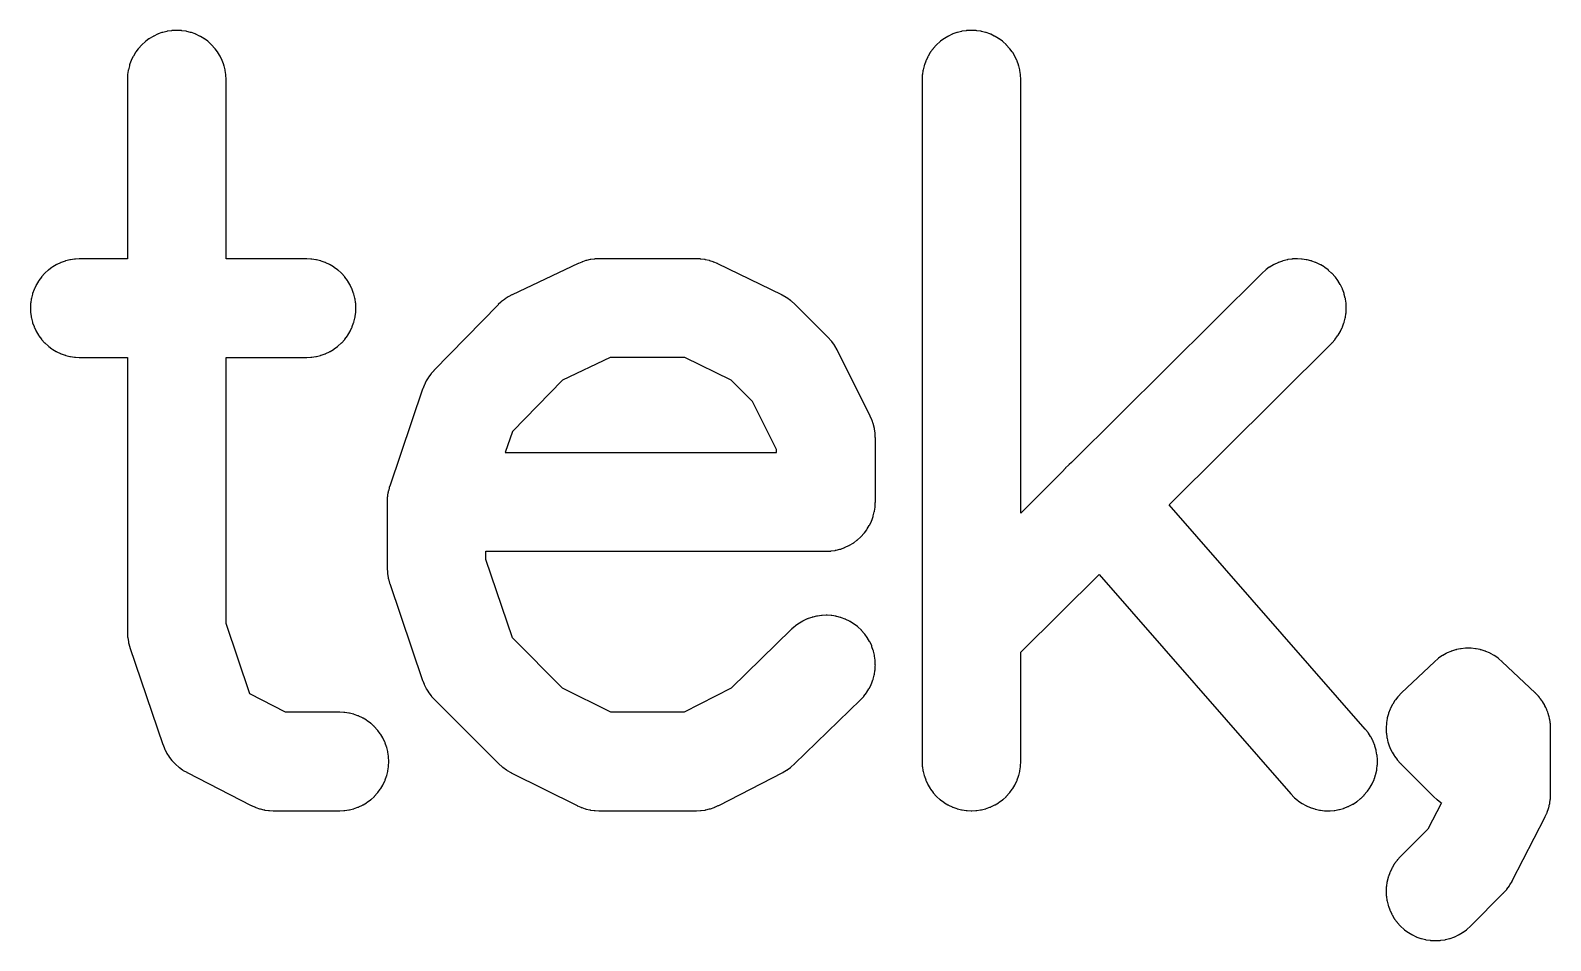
# Model space of a CAD drawing. Header units: inches. Extents: x -0.5 to 10, y -2.4 to 3.9.
# Drawn here: x -0.2712 to -0.1834, y -2.1364 to -2.0838 of the extents above; entities that cross this region are included whole.
import ezdxf

# ---------------------------------------------------------------- set-up
doc = ezdxf.new("R2010")
doc.units = ezdxf.units.IN

msp = doc.modelspace()

# ---------------------------------------------------------------- linework, layer by layer
for points in [[(-0.26555, -2.10265), (-0.26555, -2.1185), (-0.26555, -2.118509), (-0.265549, -2.118527), (-0.265535, -2.118783), (-0.265533, -2.11881), (-0.265533, -2.11881), (-0.265529, -2.118837), (-0.265488, -2.11909), (-0.265482, -2.119119), (-0.265482, -2.119119), (-0.265476, -2.119143), (-0.265407, -2.11939), (-0.265403, -2.119402), (-0.265399, -2.119416), (-0.263499, -2.125016), (-0.263493, -2.125032), (-0.263491, -2.125038), (-0.263408, -2.125248), (-0.263397, -2.125274), (-0.263388, -2.125292), (-0.263286, -2.125494), (-0.263273, -2.125517), (-0.263262, -2.125535), (-0.26314, -2.125726), (-0.263127, -2.125745), (-0.263112, -2.125765), (-0.262973, -2.125943), (-0.262958, -2.125962), (-0.262942, -2.125979), (-0.262786, -2.126143), (-0.262772, -2.126157), (-0.262752, -2.126176), (-0.262581, -2.126324), (-0.262566, -2.126337), (-0.262543, -2.126354), (-0.262359, -2.126485), (-0.262339, -2.126499), (-0.262319, -2.126511), (-0.262123, -2.126624), (-0.262114, -2.126629), (-0.262102, -2.126635), (-0.258402, -2.128535), (-0.258384, -2.128544), (-0.258381, -2.128546), (-0.258178, -2.128638), (-0.258158, -2.128646), (-0.258134, -2.128655), (-0.257923, -2.128728), (-0.257897, -2.128736), (-0.257877, -2.128741), (-0.257661, -2.128794), (-0.257638, -2.128799), (-0.257614, -2.128803), (-0.257394, -2.128834), (-0.25737, -2.128837), (-0.257346, -2.128839), (-0.257124, -2.128849), (-0.257111, -2.12885), (-0.2571, -2.12885), (-0.2533, -2.12885), (-0.25329, -2.12885), (-0.253275, -2.128849), (-0.253045, -2.128838), (-0.253019, -2.128836), (-0.252996, -2.128833), (-0.252768, -2.128799), (-0.252745, -2.128796), (-0.25272, -2.12879), (-0.252496, -2.128734), (-0.25247, -2.128727), (-0.252449, -2.12872), (-0.252232, -2.128642), (-0.252208, -2.128633), (-0.252187, -2.128623), (-0.251978, -2.128525), (-0.251956, -2.128513), (-0.251935, -2.128501), (-0.251737, -2.128383), (-0.251714, -2.128368), (-0.251697, -2.128356), (-0.251511, -2.128218), (-0.25149, -2.128202), (-0.251473, -2.128187), (-0.251303, -2.128032), (-0.251285, -2.128015), (-0.251268, -2.127997), (-0.251113, -2.127827), (-0.251098, -2.12781), (-0.251082, -2.127789), (-0.250944, -2.127603), (-0.250932, -2.127586), (-0.250917, -2.127563), (-0.250799, -2.127365), (-0.250787, -2.127344), (-0.250775, -2.127322), (-0.250677, -2.127113), (-0.250667, -2.127092), (-0.250658, -2.127068), (-0.25058, -2.126851), (-0.250573, -2.12683), (-0.250566, -2.126804), (-0.25051, -2.12658), (-0.250504, -2.126555), (-0.250501, -2.126532), (-0.250467, -2.126304), (-0.250464, -2.126281), (-0.250462, -2.126255), (-0.250451, -2.126025), (-0.25045, -2.126), (-0.250451, -2.125975), (-0.250462, -2.125745), (-0.250464, -2.125719), (-0.250467, -2.125696), (-0.250501, -2.125468), (-0.250504, -2.125445), (-0.25051, -2.12542), (-0.250566, -2.125196), (-0.250573, -2.12517), (-0.25058, -2.125149), (-0.250658, -2.124932), (-0.250667, -2.124908), (-0.250677, -2.124887), (-0.250775, -2.124678), (-0.250787, -2.124656), (-0.250799, -2.124635), (-0.250917, -2.124437), (-0.250932, -2.124414), (-0.250944, -2.124397), (-0.251082, -2.124211), (-0.251098, -2.12419), (-0.251113, -2.124173), (-0.251268, -2.124003), (-0.251285, -2.123985), (-0.251303, -2.123968), (-0.251473, -2.123813), (-0.25149, -2.123798), (-0.251511, -2.123782), (-0.251697, -2.123644), (-0.251714, -2.123632), (-0.251737, -2.123617), (-0.251935, -2.123499), (-0.251956, -2.123487), (-0.251978, -2.123475), (-0.252187, -2.123377), (-0.252208, -2.123367), (-0.252232, -2.123358), (-0.252449, -2.12328), (-0.25247, -2.123273), (-0.252496, -2.123266), (-0.25272, -2.12321), (-0.252745, -2.123204), (-0.252768, -2.123201), (-0.252996, -2.123167), (-0.253019, -2.123164), (-0.253045, -2.123162), (-0.253275, -2.123151), (-0.25329, -2.12315), (-0.2533, -2.12315), (-0.256411, -2.12315), (-0.258472, -2.122092), (-0.25985, -2.11803), (-0.25985, -2.10265), (-0.2552, -2.10265), (-0.25519, -2.10265), (-0.255175, -2.102649), (-0.254945, -2.102638), (-0.254919, -2.102636), (-0.254896, -2.102633), (-0.254668, -2.102599), (-0.254645, -2.102596), (-0.25462, -2.10259), (-0.254396, -2.102534), (-0.25437, -2.102527), (-0.254349, -2.10252), (-0.254132, -2.102442), (-0.254108, -2.102433), (-0.254087, -2.102423), (-0.253878, -2.102325), (-0.253856, -2.102313), (-0.253835, -2.102301), (-0.253637, -2.102183), (-0.253614, -2.102168), (-0.253597, -2.102156), (-0.253411, -2.102018), (-0.25339, -2.102002), (-0.253373, -2.101987), (-0.253203, -2.101832), (-0.253185, -2.101815), (-0.253168, -2.101797), (-0.253013, -2.101627), (-0.252998, -2.10161), (-0.252982, -2.101589), (-0.252844, -2.101403), (-0.252832, -2.101386), (-0.252817, -2.101363), (-0.252699, -2.101165), (-0.252687, -2.101144), (-0.252675, -2.101122), (-0.252577, -2.100913), (-0.252567, -2.100892), (-0.252558, -2.100868), (-0.25248, -2.100651), (-0.252473, -2.10063), (-0.252466, -2.100604), (-0.25241, -2.10038), (-0.252404, -2.100355), (-0.252401, -2.100332), (-0.252367, -2.100104), (-0.252364, -2.100081), (-0.252362, -2.100055), (-0.252351, -2.099825), (-0.25235, -2.0998), (-0.252351, -2.099775), (-0.252362, -2.099545), (-0.252364, -2.099519), (-0.252367, -2.099496), (-0.252401, -2.099268), (-0.252404, -2.099245), (-0.25241, -2.09922), (-0.252466, -2.098996), (-0.252473, -2.09897), (-0.25248, -2.098949), (-0.252558, -2.098732), (-0.252567, -2.098708), (-0.252577, -2.098687), (-0.252675, -2.098478), (-0.252687, -2.098456), (-0.252699, -2.098435), (-0.252817, -2.098237), (-0.252832, -2.098214), (-0.252844, -2.098197), (-0.252982, -2.098011), (-0.252998, -2.09799), (-0.253013, -2.097973), (-0.253168, -2.097803), (-0.253185, -2.097785), (-0.253203, -2.097768), (-0.253373, -2.097613), (-0.25339, -2.097598), (-0.253411, -2.097582), (-0.253597, -2.097444), (-0.253614, -2.097432), (-0.253637, -2.097417), (-0.253835, -2.097299), (-0.253856, -2.097287), (-0.253878, -2.097275), (-0.254087, -2.097177), (-0.254108, -2.097167), (-0.254132, -2.097158), (-0.254349, -2.09708), (-0.25437, -2.097073), (-0.254396, -2.097066), (-0.25462, -2.09701), (-0.254645, -2.097004), (-0.254668, -2.097001), (-0.254896, -2.096967), (-0.254919, -2.096964), (-0.254945, -2.096962), (-0.255175, -2.096951), (-0.25519, -2.09695), (-0.2552, -2.09695), (-0.25985, -2.09695), (-0.25985, -2.0866), (-0.25985, -2.08659), (-0.259851, -2.086575), (-0.259862, -2.086345), (-0.259864, -2.086319), (-0.259867, -2.086296), (-0.259901, -2.086068), (-0.259904, -2.086045), (-0.25991, -2.08602), (-0.259966, -2.085796), (-0.259973, -2.08577), (-0.25998, -2.085749), (-0.260058, -2.085532), (-0.260067, -2.085508), (-0.260077, -2.085487), (-0.260175, -2.085278), (-0.260187, -2.085256), (-0.260199, -2.085235), (-0.260317, -2.085037), (-0.260332, -2.085014), (-0.260344, -2.084997), (-0.260482, -2.084811), (-0.260498, -2.08479), (-0.260513, -2.084773), (-0.260668, -2.084603), (-0.260685, -2.084585), (-0.260703, -2.084568), (-0.260873, -2.084413), (-0.26089, -2.084398), (-0.260911, -2.084382), (-0.261097, -2.084244), (-0.261114, -2.084232), (-0.261137, -2.084217), (-0.261335, -2.084099), (-0.261356, -2.084087), (-0.261378, -2.084075), (-0.261587, -2.083977), (-0.261608, -2.083967), (-0.261632, -2.083958), (-0.261849, -2.08388), (-0.26187, -2.083873), (-0.261896, -2.083866), (-0.26212, -2.08381), (-0.262145, -2.083804), (-0.262168, -2.083801), (-0.262396, -2.083767), (-0.262419, -2.083764), (-0.262445, -2.083762), (-0.262675, -2.083751), (-0.2627, -2.08375), (-0.262725, -2.083751), (-0.262955, -2.083762), (-0.262981, -2.083764), (-0.263004, -2.083767), (-0.263232, -2.083801), (-0.263255, -2.083804), (-0.26328, -2.08381), (-0.263504, -2.083866), (-0.26353, -2.083873), (-0.263551, -2.08388), (-0.263768, -2.083958), (-0.263792, -2.083967), (-0.263813, -2.083977), (-0.264022, -2.084075), (-0.264044, -2.084087), (-0.264065, -2.084099), (-0.264263, -2.084217), (-0.264286, -2.084232), (-0.264303, -2.084244), (-0.264489, -2.084382), (-0.26451, -2.084398), (-0.264527, -2.084413), (-0.264697, -2.084568), (-0.264715, -2.084585), (-0.264732, -2.084603), (-0.264887, -2.084773), (-0.264902, -2.08479), (-0.264918, -2.084811), (-0.265056, -2.084997), (-0.265068, -2.085014), (-0.265083, -2.085037), (-0.265201, -2.085235), (-0.265213, -2.085256), (-0.265225, -2.085278), (-0.265323, -2.085487), (-0.265333, -2.085508), (-0.265342, -2.085532), (-0.26542, -2.085749), (-0.265427, -2.08577), (-0.265434, -2.085796), (-0.26549, -2.08602), (-0.265496, -2.086045), (-0.265499, -2.086068), (-0.265533, -2.086296), (-0.265536, -2.086319), (-0.265538, -2.086345), (-0.265549, -2.086575), (-0.26555, -2.08659), (-0.26555, -2.0866), (-0.26555, -2.09695), (-0.2683, -2.09695), (-0.26831, -2.09695), (-0.268325, -2.096951), (-0.268555, -2.096962), (-0.268581, -2.096964), (-0.268604, -2.096967), (-0.268832, -2.097001), (-0.268855, -2.097004), (-0.26888, -2.09701), (-0.269104, -2.097066), (-0.26913, -2.097073), (-0.269151, -2.09708), (-0.269368, -2.097158), (-0.269392, -2.097167), (-0.269413, -2.097177), (-0.269622, -2.097275), (-0.269644, -2.097287), (-0.269665, -2.097299), (-0.269863, -2.097417), (-0.269886, -2.097432), (-0.269903, -2.097444), (-0.270089, -2.097582), (-0.27011, -2.097598), (-0.270127, -2.097613), (-0.270297, -2.097768), (-0.270315, -2.097785), (-0.270332, -2.097803), (-0.270487, -2.097973), (-0.270502, -2.09799), (-0.270518, -2.098011), (-0.270656, -2.098197), (-0.270668, -2.098214), (-0.270683, -2.098237), (-0.270801, -2.098435), (-0.270813, -2.098456), (-0.270825, -2.098478), (-0.270923, -2.098687), (-0.270933, -2.098708), (-0.270942, -2.098732), (-0.27102, -2.098949), (-0.271027, -2.09897), (-0.271034, -2.098996), (-0.27109, -2.09922), (-0.271096, -2.099245), (-0.271099, -2.099268), (-0.271133, -2.099496), (-0.271136, -2.099519), (-0.271138, -2.099545), (-0.271149, -2.099775), (-0.27115, -2.0998), (-0.271149, -2.099825), (-0.271138, -2.100055), (-0.271136, -2.100081), (-0.271133, -2.100104), (-0.271099, -2.100332), (-0.271096, -2.100355), (-0.27109, -2.10038), (-0.271034, -2.100604), (-0.271027, -2.10063), (-0.27102, -2.100651), (-0.270942, -2.100868), (-0.270933, -2.100892), (-0.270923, -2.100913), (-0.270825, -2.101122), (-0.270813, -2.101144), (-0.270801, -2.101165), (-0.270683, -2.101363), (-0.270668, -2.101386), (-0.270656, -2.101403), (-0.270518, -2.101589), (-0.270502, -2.10161), (-0.270487, -2.101627), (-0.270332, -2.101797), (-0.270315, -2.101815), (-0.270297, -2.101832), (-0.270127, -2.101987), (-0.27011, -2.102002), (-0.270089, -2.102018), (-0.269903, -2.102156), (-0.269886, -2.102168), (-0.269863, -2.102183), (-0.269665, -2.102301), (-0.269644, -2.102313), (-0.269622, -2.102325), (-0.269413, -2.102423), (-0.269392, -2.102433), (-0.269368, -2.102442), (-0.269151, -2.10252), (-0.26913, -2.102527), (-0.269104, -2.102534), (-0.26888, -2.10259), (-0.268855, -2.102596), (-0.268832, -2.102599), (-0.268604, -2.102633), (-0.268581, -2.102636), (-0.268555, -2.102638), (-0.268325, -2.102649), (-0.26831, -2.10265), (-0.2683, -2.10265)], [(-0.21395, -2.111645), (-0.21395, -2.0866), (-0.21395, -2.08659), (-0.213951, -2.086575), (-0.213962, -2.086345), (-0.213964, -2.086319), (-0.213967, -2.086296), (-0.214001, -2.086068), (-0.214004, -2.086045), (-0.21401, -2.08602), (-0.214066, -2.085796), (-0.214073, -2.08577), (-0.21408, -2.085749), (-0.214158, -2.085532), (-0.214167, -2.085508), (-0.214177, -2.085487), (-0.214275, -2.085278), (-0.214287, -2.085256), (-0.214299, -2.085235), (-0.214417, -2.085037), (-0.214432, -2.085014), (-0.214444, -2.084997), (-0.214582, -2.084811), (-0.214598, -2.08479), (-0.214613, -2.084773), (-0.214768, -2.084603), (-0.214785, -2.084585), (-0.214803, -2.084568), (-0.214973, -2.084413), (-0.21499, -2.084398), (-0.215011, -2.084382), (-0.215197, -2.084244), (-0.215214, -2.084232), (-0.215237, -2.084217), (-0.215435, -2.084099), (-0.215456, -2.084087), (-0.215478, -2.084075), (-0.215687, -2.083977), (-0.215708, -2.083967), (-0.215732, -2.083958), (-0.215949, -2.08388), (-0.21597, -2.083873), (-0.215996, -2.083866), (-0.21622, -2.08381), (-0.216245, -2.083804), (-0.216268, -2.083801), (-0.216496, -2.083767), (-0.216519, -2.083764), (-0.216545, -2.083762), (-0.216775, -2.083751), (-0.2168, -2.08375), (-0.216825, -2.083751), (-0.217055, -2.083762), (-0.217081, -2.083764), (-0.217104, -2.083767), (-0.217332, -2.083801), (-0.217355, -2.083804), (-0.21738, -2.08381), (-0.217604, -2.083866), (-0.21763, -2.083873), (-0.217651, -2.08388), (-0.217868, -2.083958), (-0.217892, -2.083967), (-0.217913, -2.083977), (-0.218122, -2.084075), (-0.218144, -2.084087), (-0.218165, -2.084099), (-0.218363, -2.084217), (-0.218386, -2.084232), (-0.218403, -2.084244), (-0.218589, -2.084382), (-0.21861, -2.084398), (-0.218627, -2.084413), (-0.218797, -2.084568), (-0.218815, -2.084585), (-0.218832, -2.084603), (-0.218987, -2.084773), (-0.219002, -2.08479), (-0.219018, -2.084811), (-0.219156, -2.084997), (-0.219168, -2.085014), (-0.219183, -2.085037), (-0.219301, -2.085235), (-0.219313, -2.085256), (-0.219325, -2.085278), (-0.219423, -2.085487), (-0.219433, -2.085508), (-0.219442, -2.085532), (-0.21952, -2.085749), (-0.219527, -2.08577), (-0.219534, -2.085796), (-0.21959, -2.08602), (-0.219596, -2.086045), (-0.219599, -2.086068), (-0.219633, -2.086296), (-0.219636, -2.086319), (-0.219638, -2.086345), (-0.219649, -2.086575), (-0.21965, -2.08659), (-0.21965, -2.0866), (-0.21965, -2.126), (-0.21965, -2.12601), (-0.219649, -2.126025), (-0.219638, -2.126255), (-0.219636, -2.126281), (-0.219633, -2.126304), (-0.219599, -2.126532), (-0.219596, -2.126555), (-0.21959, -2.12658), (-0.219534, -2.126804), (-0.219527, -2.12683), (-0.21952, -2.126851), (-0.219442, -2.127068), (-0.219433, -2.127092), (-0.219423, -2.127113), (-0.219325, -2.127322), (-0.219313, -2.127344), (-0.219301, -2.127365), (-0.219183, -2.127563), (-0.219168, -2.127586), (-0.219156, -2.127603), (-0.219018, -2.127789), (-0.219002, -2.12781), (-0.218987, -2.127827), (-0.218832, -2.127997), (-0.218815, -2.128015), (-0.218797, -2.128032), (-0.218627, -2.128187), (-0.21861, -2.128202), (-0.218589, -2.128218), (-0.218403, -2.128356), (-0.218386, -2.128368), (-0.218363, -2.128383), (-0.218165, -2.128501), (-0.218144, -2.128513), (-0.218122, -2.128525), (-0.217913, -2.128623), (-0.217892, -2.128633), (-0.217868, -2.128642), (-0.217651, -2.12872), (-0.21763, -2.128727), (-0.217604, -2.128734), (-0.21738, -2.12879), (-0.217355, -2.128796), (-0.217332, -2.128799), (-0.217104, -2.128833), (-0.217081, -2.128836), (-0.217055, -2.128838), (-0.216825, -2.128849), (-0.2168, -2.12885), (-0.216775, -2.128849), (-0.216545, -2.128838), (-0.216519, -2.128836), (-0.216496, -2.128833), (-0.216268, -2.128799), (-0.216245, -2.128796), (-0.21622, -2.12879), (-0.215996, -2.128734), (-0.21597, -2.128727), (-0.215949, -2.12872), (-0.215732, -2.128642), (-0.215708, -2.128633), (-0.215687, -2.128623), (-0.215478, -2.128525), (-0.215456, -2.128513), (-0.215435, -2.128501), (-0.215237, -2.128383), (-0.215214, -2.128368), (-0.215197, -2.128356), (-0.215011, -2.128218), (-0.21499, -2.128202), (-0.214973, -2.128187), (-0.214803, -2.128032), (-0.214785, -2.128015), (-0.214768, -2.127997), (-0.214613, -2.127827), (-0.214598, -2.12781), (-0.214582, -2.127789), (-0.214444, -2.127603), (-0.214432, -2.127586), (-0.214417, -2.127563), (-0.214299, -2.127365), (-0.214287, -2.127344), (-0.214275, -2.127322), (-0.214177, -2.127113), (-0.214167, -2.127092), (-0.214158, -2.127068), (-0.21408, -2.126851), (-0.214073, -2.12683), (-0.214066, -2.126804), (-0.21401, -2.12658), (-0.214004, -2.126555), (-0.214001, -2.126532), (-0.213967, -2.126304), (-0.213964, -2.126281), (-0.213962, -2.126255), (-0.213951, -2.126025), (-0.21395, -2.12601), (-0.21395, -2.126), (-0.21395, -2.119685), (-0.209428, -2.115187), (-0.198347, -2.127875), (-0.198338, -2.127884), (-0.19833, -2.127893), (-0.19817, -2.128059), (-0.198156, -2.128073), (-0.198134, -2.128092), (-0.197959, -2.128242), (-0.197939, -2.128258), (-0.19792, -2.128272), (-0.19773, -2.128404), (-0.197708, -2.128418), (-0.197689, -2.12843), (-0.197488, -2.128542), (-0.197467, -2.128553), (-0.197444, -2.128564), (-0.197232, -2.128656), (-0.19721, -2.128665), (-0.197186, -2.128673), (-0.196967, -2.128744), (-0.19694, -2.128752), (-0.196919, -2.128757), (-0.196694, -2.128806), (-0.196669, -2.128811), (-0.196646, -2.128814), (-0.196417, -2.128841), (-0.196389, -2.128844), (-0.196368, -2.128845), (-0.196137, -2.128849), (-0.196113, -2.128849), (-0.196088, -2.128847), (-0.195858, -2.128829), (-0.195832, -2.128826), (-0.19581, -2.128823), (-0.195583, -2.128782), (-0.195553, -2.128776), (-0.195535, -2.128771), (-0.195313, -2.128708), (-0.195291, -2.128701), (-0.195266, -2.128692), (-0.195052, -2.128608), (-0.19503, -2.128599), (-0.195007, -2.128588), (-0.194802, -2.128483), (-0.194783, -2.128473), (-0.194759, -2.128458), (-0.194565, -2.128334), (-0.194545, -2.12832), (-0.194525, -2.128305), (-0.194344, -2.128162), (-0.194324, -2.128146), (-0.194307, -2.12813), (-0.194141, -2.12797), (-0.194127, -2.127956), (-0.194108, -2.127934), (-0.193958, -2.127759), (-0.193942, -2.127739), (-0.193928, -2.12772), (-0.193796, -2.12753), (-0.193782, -2.127508), (-0.19377, -2.127489), (-0.193658, -2.127288), (-0.193647, -2.127267), (-0.193636, -2.127244), (-0.193544, -2.127032), (-0.193535, -2.12701), (-0.193527, -2.126986), (-0.193456, -2.126767), (-0.193448, -2.12674), (-0.193443, -2.126719), (-0.193394, -2.126494), (-0.193389, -2.126469), (-0.193386, -2.126446), (-0.193359, -2.126217), (-0.193356, -2.126189), (-0.193355, -2.126168), (-0.193351, -2.125937), (-0.193351, -2.125913), (-0.193353, -2.125888), (-0.193371, -2.125658), (-0.193374, -2.125632), (-0.193377, -2.12561), (-0.193418, -2.125383), (-0.193424, -2.125353), (-0.193429, -2.125335), (-0.193492, -2.125113), (-0.193499, -2.125091), (-0.193508, -2.125066), (-0.193592, -2.124852), (-0.193601, -2.12483), (-0.193612, -2.124807), (-0.193717, -2.124602), (-0.193727, -2.124583), (-0.193742, -2.124559), (-0.193866, -2.124365), (-0.19388, -2.124345), (-0.193895, -2.124325), (-0.194038, -2.124144), (-0.194047, -2.124133), (-0.194053, -2.124125), (-0.205378, -2.111158), (-0.19599, -2.101821), (-0.195984, -2.101815), (-0.195973, -2.101803), (-0.195818, -2.101632), (-0.195805, -2.101617), (-0.195787, -2.101595), (-0.195649, -2.10141), (-0.195632, -2.101386), (-0.195621, -2.101369), (-0.195502, -2.101171), (-0.195492, -2.101153), (-0.195479, -2.101128), (-0.19538, -2.10092), (-0.195371, -2.1009), (-0.195361, -2.100875), (-0.195283, -2.100658), (-0.195276, -2.100637), (-0.195268, -2.100611), (-0.195212, -2.100387), (-0.195206, -2.100362), (-0.195202, -2.100339), (-0.195168, -2.100111), (-0.195165, -2.100088), (-0.195163, -2.100062), (-0.195151, -2.099832), (-0.19515, -2.099806), (-0.195151, -2.099783), (-0.195161, -2.099553), (-0.195163, -2.09953), (-0.195166, -2.099504), (-0.195199, -2.099276), (-0.195203, -2.099251), (-0.195209, -2.099227), (-0.195264, -2.099004), (-0.19527, -2.098981), (-0.195278, -2.098957), (-0.195355, -2.098739), (-0.195365, -2.098714), (-0.195374, -2.098694), (-0.195472, -2.098485), (-0.195484, -2.098462), (-0.195495, -2.098442), (-0.195613, -2.098244), (-0.195625, -2.098225), (-0.19564, -2.098203), (-0.195777, -2.098017), (-0.195792, -2.097998), (-0.195808, -2.097979), (-0.195963, -2.097808), (-0.19598, -2.097789), (-0.195997, -2.097773), (-0.196168, -2.097618), (-0.196183, -2.097605), (-0.196205, -2.097587), (-0.19639, -2.097449), (-0.196414, -2.097432), (-0.196431, -2.097421), (-0.196629, -2.097302), (-0.196647, -2.097292), (-0.196672, -2.097279), (-0.19688, -2.09718), (-0.1969, -2.097171), (-0.196925, -2.097161), (-0.197142, -2.097083), (-0.197163, -2.097076), (-0.197189, -2.097068), (-0.197413, -2.097012), (-0.197438, -2.097006), (-0.197461, -2.097002), (-0.197689, -2.096968), (-0.197712, -2.096965), (-0.197738, -2.096963), (-0.197968, -2.096951), (-0.197994, -2.09695), (-0.198017, -2.096951), (-0.198247, -2.096961), (-0.19827, -2.096963), (-0.198296, -2.096966), (-0.198524, -2.096999), (-0.198549, -2.097003), (-0.198573, -2.097009), (-0.198796, -2.097064), (-0.198819, -2.09707), (-0.198843, -2.097078), (-0.199061, -2.097155), (-0.199086, -2.097165), (-0.199106, -2.097174), (-0.199315, -2.097272), (-0.199338, -2.097284), (-0.199358, -2.097295), (-0.199556, -2.097413), (-0.199575, -2.097425), (-0.199597, -2.09744), (-0.199783, -2.097577), (-0.199802, -2.097592), (-0.199821, -2.097608), (-0.199992, -2.097763), (-0.200006, -2.097775), (-0.20001, -2.097779), (-0.211017, -2.108728), (-0.211156, -2.108838), (-0.211176, -2.108854), (-0.211193, -2.10887), (-0.211359, -2.10903), (-0.211373, -2.109044), (-0.211392, -2.109066), (-0.211542, -2.109241), (-0.211558, -2.109261), (-0.211571, -2.109279)], [(-0.25055, -2.11099), (-0.25055, -2.11099), (-0.25055, -2.111), (-0.25055, -2.1148), (-0.25055, -2.114809), (-0.250549, -2.114827), (-0.250535, -2.115083), (-0.250533, -2.11511), (-0.250533, -2.11511), (-0.250529, -2.115137), (-0.250488, -2.11539), (-0.250482, -2.115419), (-0.250482, -2.115419), (-0.250476, -2.115443), (-0.250407, -2.11569), (-0.250403, -2.115702), (-0.250399, -2.115716), (-0.248499, -2.121316), (-0.248494, -2.121329), (-0.248491, -2.121337), (-0.248413, -2.121538), (-0.248405, -2.121557), (-0.248394, -2.12158), (-0.248297, -2.121772), (-0.248286, -2.121793), (-0.248275, -2.121812), (-0.248161, -2.121995), (-0.248149, -2.122013), (-0.248135, -2.122033), (-0.248005, -2.122204), (-0.247991, -2.122222), (-0.247976, -2.12224), (-0.247831, -2.122399), (-0.247826, -2.122404), (-0.247815, -2.122415), (-0.244115, -2.126115), (-0.244106, -2.126124), (-0.244096, -2.126134), (-0.243908, -2.126302), (-0.243886, -2.126321), (-0.243886, -2.126321), (-0.243867, -2.126336), (-0.243662, -2.126483), (-0.243639, -2.126499), (-0.243639, -2.126499), (-0.243617, -2.126512), (-0.243398, -2.126636), (-0.243386, -2.126643), (-0.243375, -2.126649), (-0.239575, -2.128549), (-0.239566, -2.128553), (-0.239554, -2.128559), (-0.239354, -2.128647), (-0.239336, -2.128655), (-0.239311, -2.128664), (-0.239105, -2.128734), (-0.239086, -2.12874), (-0.23906, -2.128746), (-0.238848, -2.128796), (-0.238825, -2.128801), (-0.238803, -2.128805), (-0.238587, -2.128835), (-0.238566, -2.128838), (-0.238541, -2.128839), (-0.238323, -2.128849), (-0.238311, -2.12885), (-0.2383, -2.12885), (-0.2327, -2.12885), (-0.232689, -2.12885), (-0.232676, -2.128849), (-0.232454, -2.128839), (-0.23243, -2.128837), (-0.232406, -2.128834), (-0.232186, -2.128803), (-0.232162, -2.128799), (-0.232139, -2.128794), (-0.231923, -2.128741), (-0.231903, -2.128736), (-0.231877, -2.128728), (-0.231666, -2.128655), (-0.231642, -2.128646), (-0.231622, -2.128638), (-0.231419, -2.128546), (-0.231416, -2.128544), (-0.231398, -2.128535), (-0.227698, -2.126635), (-0.227683, -2.126627), (-0.227676, -2.126623), (-0.227475, -2.126507), (-0.227452, -2.126493), (-0.227433, -2.12648), (-0.227244, -2.126344), (-0.227224, -2.126329), (-0.227224, -2.126329), (-0.227205, -2.126313), (-0.22703, -2.126159), (-0.227023, -2.126152), (-0.227012, -2.126142), (-0.223212, -2.122442), (-0.223202, -2.122432), (-0.223195, -2.122424), (-0.223037, -2.122256), (-0.223023, -2.122239), (-0.223006, -2.122218), (-0.222866, -2.122035), (-0.222852, -2.122016), (-0.222838, -2.121994), (-0.222717, -2.121798), (-0.222706, -2.121779), (-0.222693, -2.121755), (-0.222592, -2.121548), (-0.222582, -2.121527), (-0.222573, -2.121503), (-0.222492, -2.121287), (-0.222485, -2.121266), (-0.222477, -2.12124), (-0.222418, -2.121017), (-0.222413, -2.120996), (-0.222408, -2.120969), (-0.222371, -2.120741), (-0.222368, -2.120717), (-0.222366, -2.120693), (-0.222351, -2.120463), (-0.22235, -2.120436), (-0.222351, -2.120413), (-0.222359, -2.120183), (-0.222361, -2.120155), (-0.222363, -2.120134), (-0.222394, -2.119906), (-0.222398, -2.119881), (-0.222403, -2.119857), (-0.222456, -2.119633), (-0.222462, -2.11961), (-0.222469, -2.119586), (-0.222544, -2.119368), (-0.222552, -2.119346), (-0.222562, -2.119322), (-0.222658, -2.119112), (-0.222669, -2.11909), (-0.222681, -2.119069), (-0.222797, -2.118869), (-0.222809, -2.118849), (-0.222823, -2.118828), (-0.222958, -2.118641), (-0.222974, -2.118621), (-0.222989, -2.118603), (-0.223141, -2.11843), (-0.223158, -2.118412), (-0.223176, -2.118395), (-0.223344, -2.118237), (-0.223361, -2.118223), (-0.223382, -2.118206), (-0.223565, -2.118066), (-0.223584, -2.118052), (-0.223606, -2.118038), (-0.223802, -2.117917), (-0.223821, -2.117906), (-0.223845, -2.117893), (-0.224052, -2.117792), (-0.224073, -2.117782), (-0.224097, -2.117773), (-0.224313, -2.117692), (-0.224334, -2.117685), (-0.22436, -2.117677), (-0.224583, -2.117618), (-0.224604, -2.117613), (-0.224631, -2.117608), (-0.224859, -2.117571), (-0.224883, -2.117568), (-0.224907, -2.117566), (-0.225137, -2.117551), (-0.225164, -2.11755), (-0.225187, -2.117551), (-0.225417, -2.117559), (-0.225445, -2.117561), (-0.225466, -2.117563), (-0.225694, -2.117594), (-0.225719, -2.117598), (-0.225743, -2.117603), (-0.225967, -2.117656), (-0.22599, -2.117662), (-0.226014, -2.117669), (-0.226232, -2.117744), (-0.226254, -2.117752), (-0.226278, -2.117762), (-0.226488, -2.117858), (-0.22651, -2.117869), (-0.226531, -2.117881), (-0.226731, -2.117997), (-0.226751, -2.118009), (-0.226772, -2.118023), (-0.226959, -2.118158), (-0.226979, -2.118174), (-0.226997, -2.118189), (-0.22717, -2.118341), (-0.227177, -2.118348), (-0.227188, -2.118358), (-0.230682, -2.12176), (-0.233389, -2.12315), (-0.237627, -2.12315), (-0.240412, -2.121758), (-0.243315, -2.118855), (-0.24485, -2.11433), (-0.24485, -2.11385), (-0.2252, -2.11385), (-0.22519, -2.11385), (-0.225175, -2.113849), (-0.224945, -2.113838), (-0.224919, -2.113836), (-0.224896, -2.113833), (-0.224668, -2.113799), (-0.224645, -2.113796), (-0.22462, -2.11379), (-0.224396, -2.113734), (-0.22437, -2.113727), (-0.224349, -2.11372), (-0.224132, -2.113642), (-0.224108, -2.113633), (-0.224087, -2.113623), (-0.223878, -2.113525), (-0.223856, -2.113513), (-0.223835, -2.113501), (-0.223637, -2.113383), (-0.223614, -2.113368), (-0.223597, -2.113356), (-0.223411, -2.113218), (-0.22339, -2.113202), (-0.223373, -2.113187), (-0.223203, -2.113032), (-0.223185, -2.113015), (-0.223168, -2.112997), (-0.223013, -2.112827), (-0.222998, -2.11281), (-0.222982, -2.112789), (-0.222844, -2.112603), (-0.222832, -2.112586), (-0.222817, -2.112563), (-0.222699, -2.112365), (-0.222687, -2.112344), (-0.222675, -2.112322), (-0.222577, -2.112113), (-0.222567, -2.112092), (-0.222558, -2.112068), (-0.22248, -2.111851), (-0.222473, -2.11183), (-0.222466, -2.111804), (-0.22241, -2.11158), (-0.222404, -2.111555), (-0.222401, -2.111532), (-0.222367, -2.111304), (-0.222364, -2.111281), (-0.222362, -2.111255), (-0.222351, -2.111025), (-0.22235, -2.11101), (-0.22235, -2.111), (-0.22235, -2.1073), (-0.22235, -2.107289), (-0.222351, -2.107277), (-0.222361, -2.107059), (-0.222362, -2.107034), (-0.222365, -2.107013), (-0.222395, -2.106797), (-0.222399, -2.106775), (-0.222404, -2.106752), (-0.222454, -2.10654), (-0.22246, -2.106514), (-0.222466, -2.106495), (-0.222536, -2.106289), (-0.222545, -2.106264), (-0.222553, -2.106246), (-0.222641, -2.106046), (-0.222647, -2.106034), (-0.222651, -2.106025), (-0.224551, -2.102225), (-0.224557, -2.102214), (-0.224564, -2.102202), (-0.224688, -2.101983), (-0.224701, -2.101961), (-0.224701, -2.101961), (-0.224717, -2.101938), (-0.224864, -2.101733), (-0.224879, -2.101714), (-0.224879, -2.101714), (-0.224898, -2.101692), (-0.225066, -2.101504), (-0.225076, -2.101494), (-0.225085, -2.101485), (-0.226985, -2.099585), (-0.226998, -2.099572), (-0.227005, -2.099566), (-0.227199, -2.099392), (-0.227222, -2.099373), (-0.227222, -2.099373), (-0.227242, -2.099357), (-0.227454, -2.099206), (-0.227479, -2.09919), (-0.227479, -2.09919), (-0.227501, -2.099177), (-0.227729, -2.09905), (-0.227741, -2.099043), (-0.227753, -2.099037), (-0.231453, -2.097237), (-0.231462, -2.097233), (-0.231474, -2.097228), (-0.231669, -2.097143), (-0.231689, -2.097135), (-0.231711, -2.097127), (-0.231914, -2.097061), (-0.231931, -2.097056), (-0.231957, -2.097049), (-0.232164, -2.097001), (-0.232183, -2.096997), (-0.232209, -2.096993), (-0.23242, -2.096964), (-0.232443, -2.096962), (-0.232465, -2.09696), (-0.232677, -2.096951), (-0.232689, -2.09695), (-0.2327, -2.09695), (-0.2383, -2.09695), (-0.238311, -2.09695), (-0.238322, -2.09695), (-0.23853, -2.09696), (-0.238553, -2.096961), (-0.238574, -2.096964), (-0.23878, -2.096991), (-0.238804, -2.096995), (-0.238823, -2.096999), (-0.239026, -2.097044), (-0.239047, -2.09705), (-0.239069, -2.097056), (-0.239267, -2.097119), (-0.239289, -2.097127), (-0.239308, -2.097135), (-0.2395, -2.097215), (-0.239511, -2.09722), (-0.23952, -2.097224), (-0.24332, -2.099024), (-0.24333, -2.099029), (-0.24334, -2.099034), (-0.243525, -2.099132), (-0.243547, -2.099145), (-0.243563, -2.099155), (-0.243739, -2.099269), (-0.243755, -2.09928), (-0.243775, -2.099295), (-0.24394, -2.099424), (-0.243958, -2.099439), (-0.243974, -2.099453), (-0.244126, -2.099596), (-0.244132, -2.099601), (-0.244142, -2.099612), (-0.247842, -2.103412), (-0.247848, -2.103419), (-0.247857, -2.103428), (-0.247996, -2.103584), (-0.248011, -2.103602), (-0.248024, -2.103619), (-0.248149, -2.103787), (-0.248163, -2.103806), (-0.248174, -2.103823), (-0.248283, -2.104002), (-0.248294, -2.104021), (-0.248304, -2.104041), (-0.248397, -2.104228), (-0.248406, -2.104247), (-0.248415, -2.104269), (-0.248491, -2.104463), (-0.248493, -2.104467), (-0.248499, -2.104484), (-0.250399, -2.110084), (-0.250403, -2.110098), (-0.250407, -2.11011), (-0.250412, -2.110127), (-0.25042, -2.110149), (-0.250427, -2.11017), (-0.250434, -2.110196), (-0.250458, -2.110294), (-0.250476, -2.110357), (-0.250482, -2.110381), (-0.250482, -2.110381), (-0.250488, -2.11041), (-0.250488, -2.110414), (-0.25049, -2.11042), (-0.250496, -2.110445), (-0.250499, -2.110468), (-0.250519, -2.110599), (-0.250529, -2.110663), (-0.250533, -2.11069), (-0.250533, -2.11069), (-0.250534, -2.110704), (-0.250536, -2.110719), (-0.250538, -2.110745), (-0.250549, -2.110975)], [(-0.243723, -2.10815), (-0.22805, -2.10815), (-0.22805, -2.107973), (-0.229442, -2.105188), (-0.230677, -2.103954), (-0.233356, -2.10265), (-0.237659, -2.10265), (-0.240416, -2.103956), (-0.243308, -2.106926)], [(-0.189654, -2.128388), (-0.190431, -2.129901), (-0.192015, -2.131485), (-0.192025, -2.131495), (-0.192032, -2.131503), (-0.192187, -2.131673), (-0.192202, -2.13169), (-0.192218, -2.131711), (-0.192356, -2.131897), (-0.192368, -2.131914), (-0.192383, -2.131937), (-0.192501, -2.132135), (-0.192513, -2.132156), (-0.192525, -2.132178), (-0.192623, -2.132387), (-0.192633, -2.132408), (-0.192642, -2.132432), (-0.19272, -2.132649), (-0.192727, -2.13267), (-0.192734, -2.132696), (-0.19279, -2.13292), (-0.192796, -2.132945), (-0.192799, -2.132968), (-0.192833, -2.133196), (-0.192836, -2.133219), (-0.192838, -2.133245), (-0.192849, -2.133475), (-0.19285, -2.1335), (-0.192849, -2.133525), (-0.192838, -2.133755), (-0.192836, -2.133781), (-0.192833, -2.133804), (-0.192799, -2.134032), (-0.192796, -2.134055), (-0.19279, -2.13408), (-0.192734, -2.134304), (-0.192727, -2.13433), (-0.19272, -2.134351), (-0.192642, -2.134568), (-0.192633, -2.134592), (-0.192623, -2.134613), (-0.192525, -2.134822), (-0.192513, -2.134844), (-0.192501, -2.134865), (-0.192383, -2.135063), (-0.192368, -2.135086), (-0.192356, -2.135103), (-0.192218, -2.135289), (-0.192202, -2.13531), (-0.192187, -2.135327), (-0.192032, -2.135497), (-0.192015, -2.135515), (-0.191997, -2.135532), (-0.191827, -2.135687), (-0.19181, -2.135702), (-0.191789, -2.135718), (-0.191603, -2.135856), (-0.191586, -2.135868), (-0.191563, -2.135883), (-0.191365, -2.136001), (-0.191344, -2.136013), (-0.191322, -2.136025), (-0.191113, -2.136123), (-0.191092, -2.136133), (-0.191068, -2.136142), (-0.190851, -2.13622), (-0.19083, -2.136227), (-0.190804, -2.136234), (-0.19058, -2.13629), (-0.190555, -2.136296), (-0.190532, -2.136299), (-0.190304, -2.136333), (-0.190281, -2.136336), (-0.190255, -2.136338), (-0.190025, -2.136349), (-0.19, -2.13635), (-0.189975, -2.136349), (-0.189745, -2.136338), (-0.189719, -2.136336), (-0.189696, -2.136333), (-0.189468, -2.136299), (-0.189445, -2.136296), (-0.18942, -2.13629), (-0.189196, -2.136234), (-0.18917, -2.136227), (-0.189149, -2.13622), (-0.188932, -2.136142), (-0.188908, -2.136133), (-0.188887, -2.136123), (-0.188678, -2.136025), (-0.188656, -2.136013), (-0.188635, -2.136001), (-0.188437, -2.135883), (-0.188414, -2.135868), (-0.188397, -2.135856), (-0.188211, -2.135718), (-0.18819, -2.135702), (-0.188173, -2.135687), (-0.188003, -2.135532), (-0.187995, -2.135525), (-0.187985, -2.135515), (-0.186085, -2.133615), (-0.186071, -2.1336), (-0.186067, -2.133596), (-0.185904, -2.133416), (-0.185885, -2.133394), (-0.185885, -2.133394), (-0.185871, -2.133375), (-0.185728, -2.133179), (-0.185714, -2.133158), (-0.185714, -2.133158), (-0.185699, -2.133135), (-0.185577, -2.132925), (-0.185572, -2.132916), (-0.185565, -2.132902), (-0.183665, -2.129202), (-0.183656, -2.129184), (-0.183654, -2.129181), (-0.183562, -2.128978), (-0.183554, -2.128958), (-0.183545, -2.128934), (-0.183472, -2.128723), (-0.183464, -2.128697), (-0.183459, -2.128677), (-0.183406, -2.128461), (-0.183401, -2.128438), (-0.183397, -2.128414), (-0.183366, -2.128194), (-0.183363, -2.12817), (-0.183361, -2.128146), (-0.183351, -2.127924), (-0.18335, -2.127911), (-0.18335, -2.1279), (-0.18335, -2.1241), (-0.18335, -2.12409), (-0.183351, -2.124075), (-0.183362, -2.123845), (-0.183364, -2.12382), (-0.183364, -2.12382), (-0.183365, -2.123812), (-0.183368, -2.123786), (-0.183379, -2.123714), (-0.183401, -2.123568), (-0.183404, -2.123545), (-0.183407, -2.123534), (-0.183409, -2.123522), (-0.183409, -2.123522), (-0.183414, -2.1235), (-0.183435, -2.123419), (-0.183466, -2.123296), (-0.183473, -2.12327), (-0.183477, -2.123259), (-0.183481, -2.123247), (-0.183481, -2.123247), (-0.183489, -2.123221), (-0.183519, -2.123141), (-0.183558, -2.123032), (-0.183567, -2.123008), (-0.183575, -2.122991), (-0.183582, -2.122974), (-0.183582, -2.122974), (-0.183593, -2.122951), (-0.18363, -2.122875), (-0.183675, -2.122778), (-0.183687, -2.122756), (-0.183699, -2.122735), (-0.183699, -2.122735), (-0.183711, -2.122712), (-0.183711, -2.122712), (-0.183722, -2.122692), (-0.183766, -2.122623), (-0.183817, -2.122537), (-0.183832, -2.122514), (-0.183844, -2.122497), (-0.183847, -2.122493), (-0.183849, -2.12249), (-0.183863, -2.122469), (-0.183863, -2.122469), (-0.183878, -2.122448), (-0.183926, -2.122386), (-0.183982, -2.122311), (-0.183998, -2.12229), (-0.184013, -2.122273), (-0.184019, -2.122266), (-0.184024, -2.12226), (-0.18404, -2.122241), (-0.18404, -2.122241), (-0.184057, -2.122222), (-0.184109, -2.122167), (-0.184168, -2.122103), (-0.184185, -2.122085), (-0.184203, -2.122068), (-0.184213, -2.122058), (-0.184222, -2.122049), (-0.18423, -2.12204), (-0.18424, -2.122031), (-0.18614, -2.120231), (-0.186156, -2.120216), (-0.186159, -2.120214), (-0.186339, -2.12006), (-0.186358, -2.120044), (-0.186358, -2.120044), (-0.186379, -2.120029), (-0.186574, -2.119893), (-0.186591, -2.119882), (-0.186591, -2.119882), (-0.186617, -2.119867), (-0.186825, -2.119752), (-0.186846, -2.119741), (-0.186846, -2.119741), (-0.18687, -2.119729), (-0.187089, -2.119636), (-0.187113, -2.119626), (-0.187113, -2.119626), (-0.187136, -2.119618), (-0.187363, -2.119548), (-0.187389, -2.11954), (-0.187389, -2.11954), (-0.187412, -2.119535), (-0.187644, -2.119487), (-0.187671, -2.119483), (-0.187671, -2.119483), (-0.187694, -2.11948), (-0.187931, -2.119456), (-0.187957, -2.119454), (-0.187957, -2.119454), (-0.187981, -2.119453), (-0.188219, -2.119453), (-0.188243, -2.119454), (-0.188243, -2.119454), (-0.188269, -2.119456), (-0.188506, -2.11948), (-0.188529, -2.119483), (-0.188529, -2.119483), (-0.188556, -2.119487), (-0.188788, -2.119535), (-0.188811, -2.11954), (-0.188811, -2.11954), (-0.188837, -2.119548), (-0.189064, -2.119618), (-0.189087, -2.119626), (-0.189087, -2.119626), (-0.189111, -2.119636), (-0.18933, -2.119729), (-0.189354, -2.119741), (-0.189354, -2.119741), (-0.189375, -2.119752), (-0.189583, -2.119867), (-0.189609, -2.119882), (-0.189609, -2.119882), (-0.189626, -2.119893), (-0.189821, -2.120029), (-0.189842, -2.120044), (-0.189842, -2.120044), (-0.189861, -2.12006), (-0.190041, -2.120214), (-0.190044, -2.120216), (-0.19006, -2.120231), (-0.19196, -2.122031), (-0.191975, -2.122045), (-0.191978, -2.122049), (-0.19214, -2.122218), (-0.192156, -2.122236), (-0.192172, -2.122256), (-0.192317, -2.122441), (-0.192329, -2.122457), (-0.192345, -2.122482), (-0.192471, -2.12268), (-0.192483, -2.122702), (-0.192495, -2.122724), (-0.1926, -2.122934), (-0.192611, -2.122958), (-0.192611, -2.122958), (-0.19262, -2.122979), (-0.192703, -2.123199), (-0.192713, -2.123226), (-0.192719, -2.123246), (-0.19278, -2.123473), (-0.192786, -2.123498), (-0.192786, -2.123498), (-0.19279, -2.123521), (-0.192828, -2.123753), (-0.192831, -2.123774), (-0.192834, -2.123802), (-0.192849, -2.124037), (-0.19285, -2.124058), (-0.19285, -2.124058), (-0.192849, -2.124086), (-0.192841, -2.124321), (-0.19284, -2.124343), (-0.19284, -2.124343), (-0.192837, -2.124371), (-0.192805, -2.124603), (-0.192801, -2.124625), (-0.192795, -2.124652), (-0.192741, -2.12488), (-0.192734, -2.124903), (-0.192734, -2.124903), (-0.192727, -2.124928), (-0.192649, -2.125149), (-0.192641, -2.125171), (-0.19263, -2.125196), (-0.192531, -2.125408), (-0.192519, -2.125433), (-0.192508, -2.125453), (-0.192388, -2.125654), (-0.192375, -2.125675), (-0.192361, -2.125696), (-0.192221, -2.125885), (-0.192206, -2.125904), (-0.19219, -2.125923), (-0.192032, -2.126097), (-0.192025, -2.126105), (-0.192015, -2.126115), (-0.190115, -2.128015), (-0.190105, -2.128025), (-0.190097, -2.128032), (-0.189927, -2.128187), (-0.18991, -2.128202), (-0.189889, -2.128218), (-0.189703, -2.128356), (-0.189686, -2.128368), (-0.189663, -2.128383)]]:
    msp.add_lwpolyline(points, close=True)

doc.saveas('drawing.dxf')
